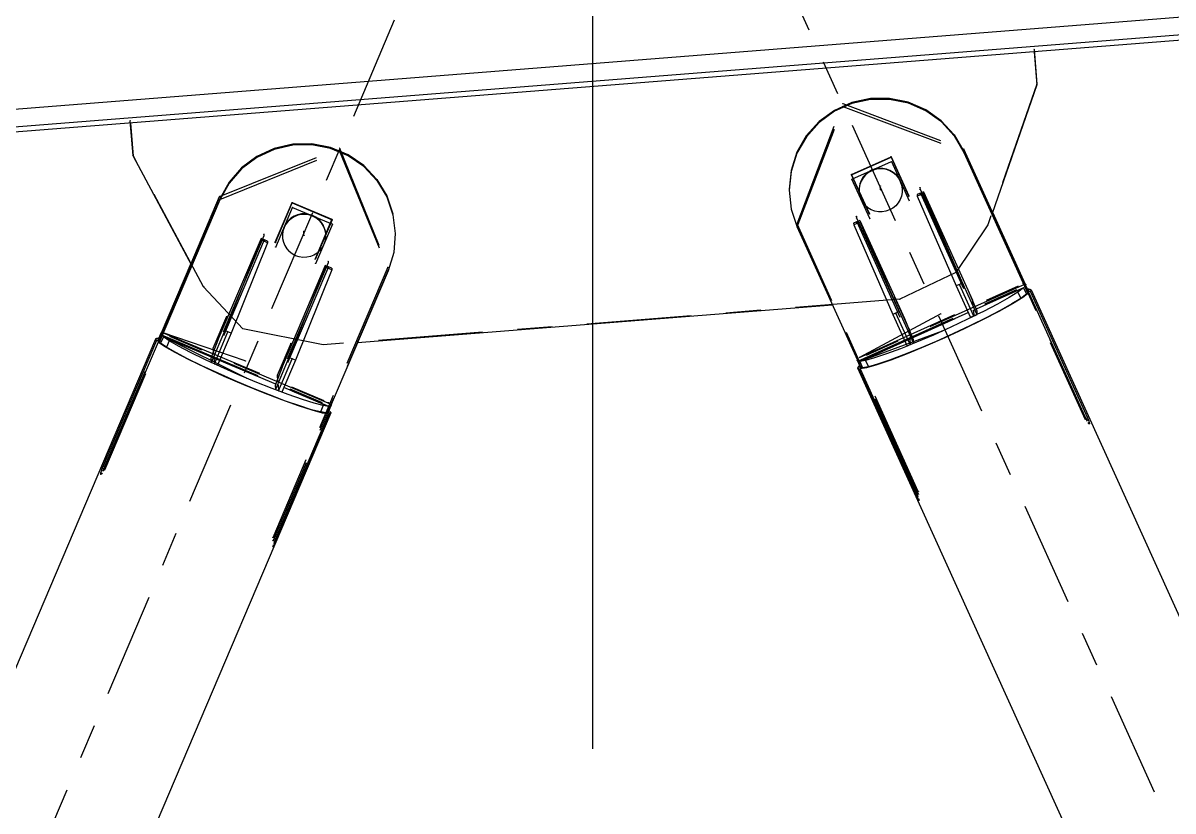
# Model space of a CAD drawing. Header units: millimetres. Extents: x 2368 to 8313, y 7493 to 11698.
# Drawn here: x 4708.24 to 4741.22, y 11413.73 to 11436.34 of the extents above; entities that cross this region are included whole.
import ezdxf

# ---------------------------------------------------------------- set-up
doc = ezdxf.new("R2010")
doc.units = ezdxf.units.MM
for name, pattern in [('CENTER', [50.8, 31.75, -6.35, 6.35, -6.35]), ('XKITLINE00', [0]), ('XKITLINE03', [6, 3, -1, 1, -1])]:
    doc.linetypes.add(name, pattern=pattern)

msp = doc.modelspace()

# ---------------------------------------------------------------- linework, layer by layer
at = {"color": 6, "linetype": 'CENTER'}
msp.add_line((4724.5882, 10907.5139), (4724.5882, 11495.735), dxfattribs=at)
at = {"color": 8, "linetype": 'XKITLINE03'}
for p, q in [((4642.5881, 11256.9779), (4724.5881, 11449.801)), ((4642.5882, 11256.9779), (4724.5882, 11449.801)), ((4724.5881, 11449.801), (4806.5881, 11268.8221)), ((4724.5882, 11449.801), (4806.5881, 11268.8221)), ((4737.2385, 11435.5798), (4737.317, 11434.5873)), ((4737.2386, 11435.5798), (4737.317, 11434.5873)), ((4737.317, 11434.5873), (4735.9114, 11430.5474)), ((4737.317, 11434.5873), (4735.9115, 11430.5474)), ((4730.4398, 11430.576), (4731.751, 11434.0272)), ((4730.4399, 11430.576), (4731.7511, 11434.0272)), ((4730.4459, 11430.4921), (4731.7571, 11433.9433)), ((4730.446, 11430.4921), (4731.7572, 11433.9433)), ((4731.751, 11434.0272), (4735.2164, 11432.7239)), ((4731.7511, 11434.0272), (4735.2165, 11432.7239)), ((4731.7571, 11433.9433), (4735.2225, 11432.64)), ((4731.7572, 11433.9433), (4735.2226, 11432.64)), ((4711.3977, 11432.5399), (4711.3192, 11433.5325)), ((4711.3978, 11432.5399), (4711.3193, 11433.5325)), ((4713.4205, 11428.7708), (4711.3977, 11432.5399)), ((4713.4206, 11428.7708), (4711.3978, 11432.5399)), ((4713.8804, 11431.3597), (4717.3147, 11432.7465)), ((4713.8805, 11431.3597), (4717.3147, 11432.7465)), ((4713.8865, 11431.2758), (4717.3207, 11432.6626)), ((4713.8865, 11431.2758), (4717.3208, 11432.6626)), ((4717.3147, 11432.7465), (4718.7054, 11429.328)), ((4717.3147, 11432.7465), (4718.7055, 11429.328)), ((4717.3207, 11432.6626), (4718.7114, 11429.2441)), ((4717.3208, 11432.6626), (4718.7115, 11429.2441)), ((4732.0055, 11431.9948), (4733.1358, 11432.503)), ((4732.0055, 11431.9948), (4733.1359, 11432.503)), ((4732.0065, 11431.9798), (4733.1369, 11432.4881)), ((4732.0066, 11431.9798), (4733.1369, 11432.4881)), ((4733.1358, 11432.503), (4733.6456, 11431.3779)), ((4733.1359, 11432.503), (4733.6456, 11431.3779)), ((4733.1369, 11432.4881), (4733.6467, 11431.363)), ((4733.1369, 11432.4881), (4733.6466, 11431.363)), ((4735.2164, 11432.7239), (4738.6944, 11425.0477)), ((4735.2165, 11432.7239), (4738.6945, 11425.0477)), ((4735.2225, 11432.64), (4738.7005, 11424.9638)), ((4735.2226, 11432.64), (4738.7006, 11424.9638)), ((4732.0157, 11431.8531), (4733.146, 11432.3613)), ((4732.0158, 11431.8531), (4733.1461, 11432.3613)), ((4733.146, 11432.3613), (4733.6558, 11431.2362)), ((4733.1461, 11432.3613), (4733.6559, 11431.2362)), ((4732.5152, 11430.8696), (4732.0055, 11431.9948)), ((4732.5153, 11430.8696), (4732.0055, 11431.9948)), ((4732.5163, 11430.8547), (4732.0065, 11431.9798)), ((4732.5164, 11430.8547), (4732.0066, 11431.9798)), ((4732.5255, 11430.7279), (4732.0157, 11431.8531)), ((4732.5255, 11430.7279), (4732.0158, 11431.8531)), ((4732.8352, 11431.5521), (4732.8271, 11431.664)), ((4732.8353, 11431.5521), (4732.8272, 11431.664)), ((4733.9655, 11431.6124), (4733.9689, 11431.5658)), ((4733.9656, 11431.6124), (4733.969, 11431.5658)), ((4733.9689, 11431.5658), (4735.49, 11428.2085)), ((4733.969, 11431.5658), (4735.4901, 11428.2085)), ((4733.9804, 11431.4073), (4733.977, 11431.4539)), ((4733.977, 11431.4539), (4735.4981, 11428.0967)), ((4733.9804, 11431.4073), (4733.9771, 11431.4539)), ((4733.9771, 11431.4539), (4735.4982, 11428.0967)), ((4710.5811, 11423.6014), (4713.8804, 11431.3597)), ((4710.5812, 11423.6014), (4713.8805, 11431.3597)), ((4710.5872, 11423.5175), (4713.8865, 11431.2758)), ((4710.5873, 11423.5175), (4713.8865, 11431.2758)), ((4715.4776, 11430.052), (4715.9612, 11431.1892)), ((4715.4777, 11430.052), (4715.9612, 11431.1892)), ((4715.4787, 11430.0371), (4715.9622, 11431.1743)), ((4715.4787, 11430.0371), (4715.9623, 11431.1743)), ((4715.9612, 11431.1892), (4717.103, 11430.7084)), ((4715.9612, 11431.1892), (4717.103, 11430.7084)), ((4715.9622, 11431.1743), (4717.104, 11430.6935)), ((4715.9623, 11431.1743), (4717.1041, 11430.6935)), ((4715.4878, 11429.9103), (4715.9714, 11431.0475)), ((4715.4879, 11429.9103), (4715.9715, 11431.0475)), ((4715.9714, 11431.0475), (4717.1132, 11430.5667)), ((4715.9715, 11431.0475), (4717.1133, 11430.5667)), ((4732.1424, 11430.7926), (4732.1458, 11430.7459)), ((4732.1425, 11430.7926), (4732.1459, 11430.7459)), ((4717.103, 11430.7084), (4716.6194, 11429.5713)), ((4717.103, 11430.7084), (4716.6194, 11429.5713)), ((4717.104, 11430.6935), (4716.6205, 11429.5563)), ((4717.1041, 11430.6935), (4716.6205, 11429.5563)), ((4717.1132, 11430.5667), (4716.6296, 11429.4296)), ((4717.1133, 11430.5667), (4716.6297, 11429.4296)), ((4733.9179, 11422.8998), (4730.4398, 11430.576)), ((4733.9179, 11422.8998), (4730.4399, 11430.576)), ((4733.9239, 11422.8159), (4730.4459, 11430.4921)), ((4733.924, 11422.8159), (4730.446, 11430.4921)), ((4732.1458, 11430.7459), (4733.6669, 11427.3887)), ((4732.1459, 11430.7459), (4733.667, 11427.3887)), ((4732.1573, 11430.5875), (4732.1539, 11430.6341)), ((4732.1539, 11430.6341), (4733.6751, 11427.2769)), ((4732.1572, 11430.5875), (4732.1539, 11430.6341)), ((4732.1539, 11430.6341), (4733.675, 11427.2769)), ((4735.9114, 11430.5474), (4734.9938, 11429.1806)), ((4735.9115, 11430.5474), (4734.9939, 11429.1806)), ((4715.1528, 11430.232), (4713.7098, 11426.8389)), ((4715.1527, 11430.232), (4713.7098, 11426.8389)), ((4715.1608, 11430.1202), (4713.7178, 11426.7271)), ((4715.1609, 11430.1202), (4713.7179, 11426.7271)), ((4715.1493, 11430.2786), (4715.1527, 11430.232)), ((4715.1494, 11430.2786), (4715.1528, 11430.232)), ((4715.1641, 11430.0735), (4715.1608, 11430.1202)), ((4715.1642, 11430.0735), (4715.1609, 11430.1202)), ((4716.3, 11430.246), (4716.2919, 11430.3578)), ((4716.3, 11430.246), (4716.292, 11430.3578)), ((4716.9943, 11429.4566), (4715.5513, 11426.0635)), ((4716.9944, 11429.4566), (4715.5514, 11426.0635)), ((4716.9909, 11429.5032), (4716.9943, 11429.4566)), ((4716.991, 11429.5032), (4716.9944, 11429.4566)), ((4718.7054, 11429.328), (4715.4061, 11421.5698)), ((4718.7055, 11429.328), (4715.4062, 11421.5698)), ((4718.7114, 11429.2441), (4715.4122, 11421.4859)), ((4718.7115, 11429.2441), (4715.4122, 11421.4859)), ((4717.0024, 11429.3447), (4715.5594, 11425.9516)), ((4717.0024, 11429.3447), (4715.5595, 11425.9516)), ((4717.0058, 11429.2981), (4717.0024, 11429.3447)), ((4717.0057, 11429.2981), (4717.0024, 11429.3447)), ((4734.9938, 11429.1806), (4733.3857, 11428.4099)), ((4734.9939, 11429.1806), (4733.3858, 11428.4099)), ((4735.4779, 11428.3764), (4735.0668, 11429.2837)), ((4735.478, 11428.3764), (4735.0669, 11429.2837)), ((4736.9826, 11428.8489), (4732.1786, 11426.6887)), ((4736.9827, 11428.8489), (4732.1787, 11426.6887)), ((4732.1824, 11426.6365), (4736.9864, 11428.7967)), ((4732.1825, 11426.6365), (4736.9865, 11428.7967)), ((4732.23, 11426.7445), (4736.9267, 11428.8565)), ((4732.2301, 11426.7445), (4736.9268, 11428.8565)), ((4735.5102, 11427.9289), (4735.0991, 11428.8362)), ((4735.5103, 11427.9289), (4735.0992, 11428.8362)), ((4736.9981, 11428.829), (4736.9826, 11428.8489)), ((4736.9982, 11428.829), (4736.9827, 11428.8489)), ((4714.5415, 11427.5651), (4713.4205, 11428.7708)), ((4714.5416, 11427.5651), (4713.4206, 11428.7708)), ((4732.2383, 11426.6289), (4736.935, 11428.7409)), ((4732.2384, 11426.6289), (4736.9351, 11428.7409)), ((4733.6548, 11427.5565), (4733.2437, 11428.4639)), ((4733.6549, 11427.5565), (4733.2438, 11428.4639)), ((4733.3857, 11428.4099), (4716.8505, 11427.1038)), ((4733.3858, 11428.4099), (4716.8505, 11427.1038)), ((4735.49, 11428.2085), (4735.4779, 11428.3764)), ((4735.4901, 11428.2085), (4735.478, 11428.3764)), ((4713.6976, 11427.0067), (4714.0876, 11427.9238)), ((4713.6977, 11427.0067), (4714.0877, 11427.9238)), ((4734.5647, 11427.9898), (4732.23, 11426.7445)), ((4734.5647, 11427.9898), (4732.2301, 11426.7445)), ((4733.6871, 11427.1091), (4733.276, 11428.0164)), ((4733.6872, 11427.1091), (4733.2761, 11428.0164)), ((4735.4981, 11428.0967), (4735.5102, 11427.9289)), ((4735.4982, 11428.0967), (4735.5103, 11427.9289)), ((4713.7299, 11426.5593), (4714.1199, 11427.4763)), ((4713.73, 11426.5593), (4714.12, 11427.4763)), ((4716.8505, 11427.1038), (4714.5415, 11427.5651)), ((4716.8505, 11427.1038), (4714.5416, 11427.5651)), ((4734.6003, 11427.4957), (4732.2383, 11426.6289)), ((4734.6004, 11427.4957), (4732.2384, 11426.6289)), ((4733.6669, 11427.3887), (4733.6548, 11427.5565)), ((4733.667, 11427.3887), (4733.6549, 11427.5565)), ((4712.2064, 11427.443), (4712.1945, 11427.4227)), ((4712.1945, 11427.4227), (4712.2101, 11427.3908)), ((4712.2065, 11427.443), (4712.1946, 11427.4227)), ((4712.1946, 11427.4227), (4712.2102, 11427.3908)), ((4717.059, 11425.3997), (4712.2064, 11427.443)), ((4717.0591, 11425.3997), (4712.2065, 11427.443)), ((4712.2101, 11427.3908), (4717.0628, 11425.3475)), ((4712.2102, 11427.3908), (4717.0629, 11425.3475)), ((4714.6167, 11426.6423), (4712.2583, 11427.4519)), ((4712.2583, 11427.4519), (4717.0026, 11425.4542)), ((4714.6168, 11426.6423), (4712.2583, 11427.4519)), ((4712.2583, 11427.4519), (4717.0026, 11425.4542)), ((4714.6524, 11426.1482), (4712.2666, 11427.3363)), ((4712.2666, 11427.3363), (4717.0109, 11425.3386)), ((4714.6525, 11426.1482), (4712.2667, 11427.3363)), ((4712.2667, 11427.3363), (4717.011, 11425.3386)), ((4715.5392, 11426.2313), (4715.9292, 11427.1483)), ((4715.5393, 11426.2313), (4715.9293, 11427.1483)), ((4733.675, 11427.2769), (4733.6871, 11427.1091)), ((4733.6751, 11427.2769), (4733.6872, 11427.1091)), ((4713.7098, 11426.8389), (4713.6976, 11427.0067)), ((4713.7098, 11426.8389), (4713.6977, 11427.0067)), ((4713.7178, 11426.7271), (4713.7299, 11426.5593)), ((4713.7179, 11426.7271), (4713.73, 11426.5593)), ((4715.5715, 11425.7838), (4715.9615, 11426.7009)), ((4715.5716, 11425.7838), (4715.9616, 11426.7009)), ((4732.1786, 11426.6887), (4732.1669, 11426.6565)), ((4732.1669, 11426.6565), (4732.1824, 11426.6365)), ((4732.1787, 11426.6887), (4732.167, 11426.6565)), ((4732.167, 11426.6565), (4732.1825, 11426.6365)), ((4715.5513, 11426.0635), (4715.5392, 11426.2313)), ((4715.5514, 11426.0635), (4715.5393, 11426.2313)), ((4715.5594, 11425.9516), (4715.5715, 11425.7838)), ((4715.5595, 11425.9516), (4715.5716, 11425.7838)), ((4717.0747, 11425.3678), (4717.059, 11425.3997)), ((4717.0748, 11425.3678), (4717.0591, 11425.3997))]:
    msp.add_line(p, q, dxfattribs=at)
at = {"color": 8, "linetype": 'XKITLINE00'}
for p, q in [((4843.1811, 11444.5435), (4511.6372, 11418.3351)), ((4843.1963, 11444.0383), (4511.7016, 11417.8337)), ((4843.2008, 11443.8897), (4575.4548, 11422.7245)), ((4737.2437, 11435.5138), (4737.3184, 11434.5687)), ((4737.3184, 11434.5687), (4736.0324, 11430.8723)), ((4732.5469, 11434.1728), (4732.0117, 11434.0566)), ((4732.5489, 11434.1449), (4732.0137, 11434.0286)), ((4733.0946, 11434.1758), (4732.5469, 11434.1728)), ((4733.0966, 11434.1478), (4732.5489, 11434.1449)), ((4733.6309, 11434.0653), (4733.0946, 11434.1758)), ((4733.6329, 11434.0374), (4733.0966, 11434.1478)), ((4731.5124, 11433.832), (4731.0708, 11433.5091)), ((4731.5144, 11433.8041), (4731.0729, 11433.4811)), ((4732.0117, 11434.0566), (4731.5124, 11433.832)), ((4732.0137, 11434.0286), (4731.5144, 11433.8041)), ((4734.1323, 11433.8462), (4733.6309, 11434.0653)), ((4734.1343, 11433.8183), (4733.6329, 11434.0374)), ((4734.577, 11433.5281), (4734.1323, 11433.8462)), ((4734.579, 11433.5001), (4734.1343, 11433.8183)), ((4711.3245, 11433.4649), (4711.3991, 11432.5213)), ((4731.0708, 11433.5091), (4730.7063, 11433.1019)), ((4731.0729, 11433.4811), (4730.7083, 11433.0739)), ((4734.577, 11433.5281), (4734.9454, 11433.1248)), ((4734.579, 11433.5001), (4734.9474, 11433.0968)), ((4730.7063, 11433.1019), (4730.4347, 11432.6281)), ((4734.9454, 11433.1248), (4734.9474, 11433.0968)), ((4734.9454, 11433.1248), (4735.2215, 11432.654)), ((4734.9474, 11433.0968), (4735.2236, 11432.626)), ((4715.9767, 11432.8626), (4715.4431, 11432.7392)), ((4715.9787, 11432.8347), (4715.4451, 11432.7112)), ((4716.5243, 11432.8729), (4715.9767, 11432.8626)), ((4716.5263, 11432.845), (4715.9787, 11432.8347)), ((4717.062, 11432.7696), (4716.5243, 11432.8729)), ((4717.064, 11432.7417), (4716.5263, 11432.845)), ((4717.5664, 11432.5573), (4717.062, 11432.7696)), ((4730.7083, 11433.0739), (4730.4368, 11432.6001)), ((4711.3991, 11432.5213), (4713.0785, 11429.3921)), ((4714.9469, 11432.508), (4714.5097, 11432.1792)), ((4714.9489, 11432.4801), (4714.5117, 11432.1512)), ((4715.4431, 11432.7392), (4714.9469, 11432.508)), ((4715.4451, 11432.7112), (4714.9489, 11432.4801)), ((4717.5684, 11432.5293), (4717.064, 11432.7417)), ((4718.0153, 11432.2451), (4717.5664, 11432.5573)), ((4718.0173, 11432.2172), (4717.5684, 11432.5293)), ((4730.4347, 11432.6281), (4730.268, 11432.1085)), ((4730.4368, 11432.6001), (4730.27, 11432.0806)), ((4735.2215, 11432.654), (4735.2236, 11432.626)), ((4735.2215, 11432.654), (4737.0667, 11428.5816)), ((4735.2236, 11432.626), (4737.0571, 11428.5793)), ((4714.5097, 11432.1792), (4714.1507, 11431.7671)), ((4714.5117, 11432.1512), (4714.1527, 11431.7391)), ((4718.0153, 11432.2451), (4718.3891, 11431.8468)), ((4718.0173, 11432.2172), (4718.3912, 11431.8188)), ((4730.268, 11432.1085), (4730.2134, 11431.5659)), ((4732.5804, 11432.1147), (4732.4861, 11432.062)), ((4732.5815, 11432.0997), (4732.4872, 11432.0471)), ((4732.6824, 11432.1502), (4732.5804, 11432.1147)), ((4732.5804, 11432.1147), (4732.5815, 11432.0997)), ((4732.6835, 11432.1353), (4732.5815, 11432.0997)), ((4732.7891, 11432.1677), (4732.6824, 11432.1502)), ((4732.7901, 11432.1527), (4732.6835, 11432.1353)), ((4732.8971, 11432.1664), (4732.7891, 11432.1677)), ((4732.8982, 11432.1514), (4732.7901, 11432.1527)), ((4733.0033, 11432.1464), (4732.8971, 11432.1664)), ((4733.0044, 11432.1315), (4732.8982, 11432.1514)), ((4733.1044, 11432.1084), (4733.0033, 11432.1464)), ((4733.1055, 11432.0935), (4733.0044, 11432.1315)), ((4733.1973, 11432.0535), (4733.1044, 11432.1084)), ((4733.1984, 11432.0386), (4733.1055, 11432.0935)), ((4714.1507, 11431.7671), (4713.8855, 11431.2898)), ((4714.1507, 11431.7671), (4714.1527, 11431.7391)), ((4718.3891, 11431.8468), (4718.6716, 11431.3798)), ((4718.3912, 11431.8188), (4718.6736, 11431.3518)), ((4730.27, 11432.0806), (4730.2154, 11431.5379)), ((4732.2767, 11431.8197), (4732.2385, 11431.719)), ((4732.2778, 11431.8048), (4732.2396, 11431.7041)), ((4732.332, 11431.9122), (4732.2767, 11431.8197)), ((4732.333, 11431.8973), (4732.2778, 11431.8048)), ((4732.4025, 11431.9938), (4732.332, 11431.9122)), ((4732.4035, 11431.9789), (4732.333, 11431.8973)), ((4732.4861, 11432.062), (4732.4025, 11431.9938)), ((4732.4872, 11432.0471), (4732.4035, 11431.9789)), ((4733.2792, 11431.9833), (4733.1973, 11432.0535)), ((4733.2803, 11431.9684), (4733.1984, 11432.0386)), ((4733.2792, 11431.9833), (4733.3476, 11431.9001)), ((4733.2803, 11431.9684), (4733.3487, 11431.8851)), ((4733.3476, 11431.9001), (4733.4004, 11431.8062)), ((4733.3487, 11431.8851), (4733.4015, 11431.7913)), ((4733.4004, 11431.8062), (4733.4015, 11431.7913)), ((4733.4004, 11431.8062), (4733.4361, 11431.7047)), ((4733.4015, 11431.7913), (4733.4372, 11431.6898)), ((4714.1527, 11431.7391), (4713.8876, 11431.2618)), ((4730.2134, 11431.5659), (4730.2154, 11431.5379)), ((4730.2154, 11431.5379), (4730.2752, 11430.9959)), ((4732.2195, 11431.5984), (4732.2181, 11431.4908)), ((4732.2181, 11431.4908), (4732.2355, 11431.3846)), ((4732.2385, 11431.719), (4732.2184, 11431.6133)), ((4732.2396, 11431.7041), (4732.2195, 11431.5984)), ((4733.4533, 11431.476), (4733.4331, 11431.3703)), ((4733.4372, 11431.6898), (4733.4546, 11431.5836)), ((4733.4546, 11431.5836), (4733.4533, 11431.476)), ((4734.0682, 11431.4949), (4733.8859, 11431.4129)), ((4734.0716, 11431.4483), (4733.8893, 11431.3663)), ((4734.0682, 11431.4949), (4735.3427, 11428.6821)), ((4734.0682, 11431.4949), (4734.0716, 11431.4483)), ((4734.0716, 11431.4483), (4735.1903, 11428.8772)), ((4713.8855, 11431.2898), (4712.1358, 11427.1752)), ((4713.8876, 11431.2618), (4712.1482, 11427.1718)), ((4713.8855, 11431.2898), (4713.8876, 11431.2618)), ((4718.6716, 11431.3798), (4718.8503, 11430.8644)), ((4718.6736, 11431.3518), (4718.8524, 11430.8364)), ((4732.2355, 11431.3846), (4732.2712, 11431.283)), ((4732.2712, 11431.283), (4732.324, 11431.1892)), ((4732.324, 11431.1892), (4732.3925, 11431.106)), ((4732.4744, 11431.0358), (4732.3925, 11431.106)), ((4733.3397, 11431.1771), (4733.2692, 11431.0955)), ((4733.3949, 11431.2696), (4733.3397, 11431.1771)), ((4733.4331, 11431.3703), (4733.3949, 11431.2696)), ((4733.8859, 11431.4129), (4733.8893, 11431.3663)), ((4733.8893, 11431.3663), (4735.008, 11428.7952)), ((4716.0181, 11430.7956), (4715.9265, 11430.7384)), ((4716.0192, 11430.7807), (4715.9276, 11430.7235)), ((4716.1183, 11430.836), (4716.0181, 11430.7956)), ((4716.1194, 11430.8211), (4716.0192, 11430.7807)), ((4716.224, 11430.8586), (4716.1183, 11430.836)), ((4716.2251, 11430.8437), (4716.1194, 11430.8211)), ((4716.332, 11430.8625), (4716.224, 11430.8586)), ((4716.3331, 11430.8476), (4716.2251, 11430.8437)), ((4716.439, 11430.8477), (4716.332, 11430.8625)), ((4716.4401, 11430.8327), (4716.3331, 11430.8476)), ((4716.5418, 11430.8146), (4716.439, 11430.8477)), ((4716.5429, 11430.7996), (4716.4401, 11430.8327)), ((4716.5418, 11430.8146), (4716.5429, 11430.7996)), ((4716.6373, 11430.7642), (4716.5418, 11430.8146)), ((4716.6384, 11430.7493), (4716.5429, 11430.7996)), ((4718.8524, 11430.8364), (4718.9195, 11430.2952)), ((4730.2752, 11430.9959), (4730.447, 11430.4781)), ((4732.5673, 11430.9809), (4732.4744, 11431.0358)), ((4732.6683, 11430.9429), (4732.5673, 11430.9809)), ((4732.7745, 11430.9229), (4732.6683, 11430.9429)), ((4732.8826, 11430.9216), (4732.7745, 11430.9229)), ((4732.9892, 11430.939), (4732.8826, 11430.9216)), ((4733.0912, 11430.9746), (4732.9892, 11430.939)), ((4733.1855, 11431.0273), (4733.0912, 11430.9746)), ((4733.2692, 11431.0955), (4733.1855, 11431.0273)), ((4736.0401, 11430.8944), (4736.9696, 11428.843)), ((4736.0447, 11430.9077), (4736.9784, 11428.847)), ((4715.7291, 11430.4864), (4715.6958, 11430.384)), ((4715.7302, 11430.4715), (4715.6969, 11430.3691)), ((4715.7798, 11430.5814), (4715.7291, 11430.4864)), ((4715.7291, 11430.4864), (4715.7302, 11430.4715)), ((4715.7809, 11430.5665), (4715.7302, 11430.4715)), ((4715.8463, 11430.6663), (4715.7798, 11430.5814)), ((4715.8474, 11430.6514), (4715.7809, 11430.5665)), ((4715.9265, 11430.7384), (4715.8463, 11430.6663)), ((4715.9276, 11430.7235), (4715.8474, 11430.6514)), ((4716.7225, 11430.698), (4716.6373, 11430.7642)), ((4716.7236, 11430.6831), (4716.6384, 11430.7493)), ((4716.7225, 11430.698), (4716.7949, 11430.6182)), ((4716.7236, 11430.6831), (4716.796, 11430.6033)), ((4716.7949, 11430.6182), (4716.8522, 11430.527)), ((4716.796, 11430.6033), (4716.8533, 11430.5121)), ((4716.8522, 11430.527), (4716.8928, 11430.4273)), ((4716.8533, 11430.5121), (4716.8939, 11430.4124)), ((4730.447, 11430.4781), (4732.2806, 11426.4314)), ((4732.2451, 11430.6751), (4732.0628, 11430.5931)), ((4732.0628, 11430.5931), (4732.0662, 11430.5465)), ((4732.2485, 11430.6285), (4732.0662, 11430.5465)), ((4732.0662, 11430.5465), (4733.1849, 11427.9754)), ((4732.2451, 11430.6751), (4733.5196, 11427.8623)), ((4732.2451, 11430.6751), (4732.2485, 11430.6285)), ((4732.2485, 11430.6285), (4733.3672, 11428.0574)), ((4715.0688, 11430.1589), (4713.8598, 11427.3161)), ((4715.2529, 11430.0814), (4715.0688, 11430.1589)), ((4715.0688, 11430.1589), (4715.0721, 11430.1123)), ((4715.6958, 11430.384), (4715.6809, 11430.2774)), ((4715.6969, 11430.3691), (4715.682, 11430.2625)), ((4715.682, 11430.2625), (4715.6858, 11430.155)), ((4715.6858, 11430.155), (4715.7084, 11430.0497)), ((4716.8928, 11430.4273), (4716.9153, 11430.3221)), ((4716.8939, 11430.4124), (4716.9164, 11430.3072)), ((4716.9203, 11430.1996), (4716.9053, 11430.0931)), ((4716.9164, 11430.3072), (4716.9203, 11430.1996)), ((4718.9195, 11430.2952), (4718.8722, 11429.7519)), ((4715.0721, 11430.1123), (4714.0279, 11427.5151)), ((4715.2563, 11430.0348), (4714.2121, 11427.4375)), ((4715.2563, 11430.0348), (4715.0721, 11430.1123)), ((4715.2529, 11430.0814), (4715.2563, 11430.0348)), ((4715.7084, 11430.0497), (4715.7489, 11429.95)), ((4715.7489, 11429.95), (4715.8063, 11429.8589)), ((4715.8063, 11429.8589), (4715.8787, 11429.779)), ((4716.7549, 11429.8107), (4716.6746, 11429.7386)), ((4716.8214, 11429.8956), (4716.7549, 11429.8107)), ((4716.872, 11429.9907), (4716.8214, 11429.8956)), ((4716.9053, 11430.0931), (4716.872, 11429.9907)), ((4715.9639, 11429.7129), (4715.8787, 11429.779)), ((4716.0593, 11429.6625), (4715.9639, 11429.7129)), ((4716.1621, 11429.6294), (4716.0593, 11429.6625)), ((4716.2692, 11429.6146), (4716.1621, 11429.6294)), ((4716.3772, 11429.6185), (4716.2692, 11429.6146)), ((4716.4829, 11429.641), (4716.3772, 11429.6185)), ((4716.583, 11429.6814), (4716.4829, 11429.641)), ((4716.6746, 11429.7386), (4716.583, 11429.6814)), ((4718.8722, 11429.7519), (4718.7125, 11429.2302)), ((4713.0552, 11429.4355), (4712.2077, 11427.4425)), ((4713.063, 11429.421), (4712.2195, 11427.4375)), ((4716.9104, 11429.3835), (4715.7014, 11426.5406)), ((4716.9137, 11429.3369), (4715.8695, 11426.7396)), ((4717.0979, 11429.2593), (4716.0537, 11426.6621)), ((4717.0945, 11429.3059), (4716.9104, 11429.3835)), ((4716.9104, 11429.3835), (4716.9137, 11429.3369)), ((4717.0979, 11429.2593), (4716.9137, 11429.3369)), ((4718.7125, 11429.2302), (4716.9732, 11425.1401)), ((4717.0945, 11429.3059), (4717.0979, 11429.2593)), ((4735.1903, 11428.8772), (4735.008, 11428.7952)), ((4735.008, 11428.7952), (4735.4191, 11427.8879)), ((4735.1903, 11428.8772), (4735.6015, 11427.9699)), ((4736.9827, 11428.8489), (4736.9519, 11428.8351)), ((4736.9865, 11428.7967), (4736.9728, 11428.7906)), ((4736.9939, 11428.8405), (4736.9827, 11428.8489)), ((4736.9957, 11428.8144), (4736.9865, 11428.7967)), ((4736.9865, 11428.7967), (4737.0687, 11428.6152)), ((4736.9939, 11428.8405), (4736.9982, 11428.829)), ((4736.9982, 11428.829), (4736.9957, 11428.8144)), ((4736.9957, 11428.8144), (4737.078, 11428.6329)), ((4735.3427, 11428.6821), (4735.5934, 11428.0817)), ((4736.9351, 11428.7409), (4735.5738, 11428.1287)), ((4736.774, 11428.6192), (4736.5209, 11428.4606)), ((4736.9351, 11428.7409), (4736.774, 11428.6192)), ((4736.774, 11428.6192), (4736.8563, 11428.4377)), ((4737.0173, 11428.5594), (4736.8563, 11428.4377)), ((4737.0912, 11428.5926), (4736.9149, 11428.459)), ((4736.9351, 11428.7409), (4737.0173, 11428.5594)), ((4737.0571, 11428.5793), (4737.0166, 11428.561)), ((4737.0912, 11428.5926), (4737.0173, 11428.5594)), ((4737.0828, 11428.7082), (4737.0549, 11428.7039)), ((4737.1265, 11428.6412), (4737.055, 11428.6091)), ((4737.0687, 11428.6152), (4737.055, 11428.6091)), ((4737.0565, 11428.5877), (4737.0605, 11428.5789)), ((4737.0828, 11428.7082), (4737.058, 11428.6971)), ((4737.078, 11428.6329), (4737.0687, 11428.6152)), ((4737.1227, 11428.6934), (4737.0703, 11428.6699)), ((4737.0804, 11428.6475), (4737.078, 11428.6329)), ((4737.0828, 11428.7082), (4737.0951, 11428.681)), ((4737.0912, 11428.5926), (4738.7356, 11424.9632)), ((4737.1534, 11428.6803), (4737.1227, 11428.6934)), ((4737.1534, 11428.6803), (4737.1265, 11428.6412)), ((4737.1265, 11428.6412), (4738.7709, 11425.0118)), ((4737.1534, 11428.6803), (4802.9541, 11283.4541)), ((4731.4615, 11428.2391), (4717.8333, 11427.1626)), ((4736.1863, 11428.2719), (4735.7843, 11428.0609)), ((4736.5209, 11428.4606), (4736.1863, 11428.2719)), ((4736.6219, 11428.2775), (4736.2308, 11428.06)), ((4736.6031, 11428.2791), (4736.2685, 11428.0904)), ((4736.8563, 11428.4377), (4736.6031, 11428.2791)), ((4736.9149, 11428.459), (4736.6219, 11428.2775)), ((4733.3672, 11428.0574), (4733.1849, 11427.9754)), ((4733.1849, 11427.9754), (4733.596, 11427.0681)), ((4733.3672, 11428.0574), (4733.7783, 11427.1501)), ((4733.5196, 11427.8623), (4733.7703, 11427.2619)), ((4735.3547, 11428.0302), (4733.7506, 11427.3089)), ((4735.3318, 11427.8366), (4734.8479, 11427.6083)), ((4735.7611, 11427.8175), (4735.2365, 11427.5621)), ((4735.5932, 11427.9661), (4735.3318, 11427.8366)), ((4735.8665, 11427.8794), (4735.4141, 11427.6551)), ((4735.6015, 11427.9699), (4735.4191, 11427.8879)), ((4735.5934, 11428.0817), (4735.6015, 11427.9699)), ((4735.7843, 11428.0609), (4735.6013, 11427.9702)), ((4736.2308, 11428.06), (4735.7611, 11427.8175)), ((4736.2685, 11428.0904), (4735.8665, 11427.8794)), ((4714.0279, 11427.5151), (4713.6379, 11426.598)), ((4714.2121, 11427.4375), (4714.0279, 11427.5151)), ((4734.8479, 11427.6083), (4734.3528, 11427.3857)), ((4735.2365, 11427.5621), (4734.6832, 11427.3067)), ((4735.4141, 11427.6551), (4734.9301, 11427.4268)), ((4712.0429, 11427.2703), (4645.8786, 11271.6849)), ((4712.0738, 11427.232), (4710.5139, 11423.5638)), ((4712.1141, 11427.1843), (4710.5542, 11423.5161)), ((4712.0701, 11427.2842), (4712.0429, 11427.2703)), ((4712.0429, 11427.2703), (4712.0738, 11427.232)), ((4712.1216, 11427.2625), (4712.0701, 11427.2842)), ((4712.1461, 11427.2016), (4712.0738, 11427.232)), ((4712.1058, 11427.2999), (4712.0947, 11427.2738)), ((4712.1347, 11427.2877), (4712.1058, 11427.2999)), ((4712.138, 11427.2956), (4712.1058, 11427.2999)), ((4712.1887, 11427.1529), (4712.1141, 11427.1843)), ((4712.2998, 11427.0551), (4712.1141, 11427.1843)), ((4712.1166, 11427.2393), (4712.1209, 11427.2248)), ((4712.1971, 11427.4343), (4712.1191, 11427.2509)), ((4712.1989, 11427.4082), (4712.1209, 11427.2248)), ((4712.1209, 11427.2248), (4712.1322, 11427.2074)), ((4712.2102, 11427.3908), (4712.1322, 11427.2074)), ((4712.1461, 11427.2016), (4712.1322, 11427.2074)), ((4712.1476, 11427.1802), (4712.144, 11427.1717)), ((4712.1476, 11427.1802), (4712.1482, 11427.1718)), ((4712.1893, 11427.1544), (4712.1482, 11427.1718)), ((4712.2667, 11427.3363), (4712.1887, 11427.1529)), ((4712.3583, 11427.0352), (4712.1887, 11427.1529)), ((4712.1971, 11427.4343), (4712.1946, 11427.4227)), ((4712.1946, 11427.4227), (4712.1989, 11427.4082)), ((4712.2065, 11427.443), (4712.1971, 11427.4343)), ((4712.1989, 11427.4082), (4712.2102, 11427.3908)), ((4712.2431, 11427.4276), (4712.2065, 11427.443)), ((4712.2241, 11427.385), (4712.2102, 11427.3908)), ((4713.647, 11426.7551), (4712.2667, 11427.3363)), ((4712.4363, 11427.2186), (4712.2667, 11427.3363)), ((4712.4363, 11427.2186), (4712.3583, 11427.0352)), ((4712.6983, 11427.0663), (4712.4363, 11427.2186)), ((4713.8598, 11427.3161), (4713.6299, 11426.7099)), ((4714.2121, 11427.4375), (4713.8221, 11426.5205)), ((4733.5315, 11427.2104), (4732.2384, 11426.6289)), ((4733.7783, 11427.1501), (4733.596, 11427.0681)), ((4733.8673, 11427.178), (4733.6043, 11427.0718)), ((4733.7703, 11427.2619), (4733.7783, 11427.1501)), ((4734.3528, 11427.3857), (4733.8673, 11427.178)), ((4734.435, 11427.2042), (4733.9496, 11426.9965)), ((4734.6832, 11427.3067), (4734.129, 11427.0641)), ((4734.9301, 11427.4268), (4734.435, 11427.2042)), ((4712.6028, 11426.8807), (4712.2998, 11427.0551)), ((4712.6203, 11426.8828), (4712.3583, 11427.0352)), ((4713.0037, 11426.6728), (4712.6028, 11426.8807)), ((4712.9637, 11426.7023), (4712.6203, 11426.8828)), ((4713.0417, 11426.8857), (4712.6983, 11427.0663)), ((4713.452, 11426.6846), (4713.0417, 11426.8857)), ((4733.0057, 11426.8417), (4732.6658, 11426.7271)), ((4733.4119, 11426.9941), (4733.0057, 11426.8417)), ((4733.6016, 11426.8464), (4733.1276, 11426.6646)), ((4733.5959, 11427.0684), (4733.4119, 11426.9941)), ((4733.9496, 11426.9965), (4733.4942, 11426.8126)), ((4734.129, 11427.0641), (4733.6016, 11426.8464)), ((4713.374, 11426.5012), (4712.9637, 11426.7023)), ((4713.4825, 11426.4418), (4713.0037, 11426.6728)), ((4713.834, 11426.2879), (4713.374, 11426.5012)), ((4713.6381, 11426.5983), (4713.452, 11426.6846)), ((4713.6299, 11426.7099), (4713.6379, 11426.598)), ((4713.8221, 11426.5205), (4713.6379, 11426.598)), ((4713.912, 11426.4713), (4713.6463, 11426.5945)), ((4715.4886, 11425.9797), (4713.8801, 11426.6569)), ((4715.7014, 11426.5406), (4715.4715, 11425.9345)), ((4715.8695, 11426.7396), (4715.4795, 11425.8226)), ((4716.0537, 11426.6621), (4715.6637, 11425.745)), ((4716.0537, 11426.6621), (4715.8695, 11426.7396)), ((4732.1694, 11426.6711), (4732.167, 11426.6565)), ((4732.167, 11426.6565), (4732.1713, 11426.6449)), ((4732.1713, 11426.6449), (4732.2535, 11426.4635)), ((4732.1825, 11426.6365), (4732.1713, 11426.6449)), ((4732.1867, 11426.6384), (4732.1825, 11426.6365)), ((4732.1825, 11426.6365), (4732.2647, 11426.455)), ((4732.2383, 11426.4971), (4732.2031, 11426.4812)), ((4732.4064, 11426.6551), (4732.2384, 11426.6289)), ((4732.2384, 11426.6289), (4732.3206, 11426.4474)), ((4732.6658, 11426.7271), (4732.4064, 11426.6551)), ((4732.4064, 11426.6551), (4732.4886, 11426.4737)), ((4732.7306, 11426.5277), (4732.4307, 11426.4426)), ((4732.748, 11426.5456), (4732.4886, 11426.4737)), ((4733.1276, 11426.6646), (4732.7306, 11426.5277)), ((4733.0879, 11426.6602), (4732.748, 11426.5456)), ((4733.4942, 11426.8126), (4733.0879, 11426.6602)), ((4714.0152, 11426.1993), (4713.4825, 11426.4418)), ((4714.3244, 11426.0714), (4713.834, 11426.2879)), ((4714.4024, 11426.2548), (4713.912, 11426.4713)), ((4714.575, 11425.9574), (4714.0152, 11426.1993)), ((4714.9025, 11426.0442), (4714.4024, 11426.2548)), ((4732.2031, 11426.4812), (4732.1762, 11426.4422)), ((4732.2069, 11426.429), (4732.1762, 11426.4422)), ((4732.1762, 11426.4422), (4797.977, 11281.216)), ((4732.269, 11426.4569), (4732.2069, 11426.429)), ((4732.2069, 11426.429), (4733.8513, 11422.7996)), ((4732.3206, 11426.4474), (4732.2468, 11426.4143)), ((4732.4307, 11426.4426), (4732.2468, 11426.4143)), ((4732.2468, 11426.4143), (4733.8913, 11422.7848)), ((4732.2647, 11426.455), (4732.2535, 11426.4635)), ((4732.269, 11426.4569), (4732.2647, 11426.455)), ((4732.3199, 11426.449), (4732.2806, 11426.4314)), ((4732.2832, 11426.4326), (4732.284, 11426.431)), ((4732.4886, 11426.4737), (4732.3206, 11426.4474)), ((4714.8245, 11425.8608), (4714.3244, 11426.0714)), ((4715.134, 11425.7282), (4714.575, 11425.9574)), ((4715.3133, 11425.665), (4714.8245, 11425.8608)), ((4715.3913, 11425.8484), (4714.9025, 11426.0442)), ((4715.8484, 11425.6755), (4715.3913, 11425.8484)), ((4715.4715, 11425.9345), (4715.4795, 11425.8226)), ((4717.011, 11425.3386), (4715.7217, 11425.8815)), ((4715.6639, 11425.5233), (4715.134, 11425.7282)), ((4715.7704, 11425.4921), (4715.3133, 11425.665)), ((4715.6637, 11425.745), (4715.4795, 11425.8226)), ((4716.1383, 11425.3529), (4715.6639, 11425.5233)), ((4716.2545, 11425.5329), (4715.8484, 11425.6755)), ((4716.5925, 11425.4265), (4716.2545, 11425.5329)), ((4716.1765, 11425.3495), (4715.7704, 11425.4921)), ((4716.5335, 11425.2256), (4716.1383, 11425.3529)), ((4716.5145, 11425.2431), (4716.1765, 11425.3495)), ((4716.7703, 11425.1774), (4716.5145, 11425.2431)), ((4716.8295, 11425.1478), (4716.5335, 11425.2256)), ((4716.8483, 11425.3609), (4716.5925, 11425.4265)), ((4716.8483, 11425.3609), (4716.7703, 11425.1774)), ((4716.933, 11425.1552), (4716.7703, 11425.1774)), ((4717.011, 11425.3386), (4716.8483, 11425.3609)), ((4717.011, 11425.3386), (4716.933, 11425.1552)), ((4716.9943, 11425.1728), (4716.9849, 11425.1641)), ((4717.0723, 11425.3562), (4716.9943, 11425.1728)), ((4717.0395, 11425.1917), (4717.008, 11425.205)), ((4717.0395, 11425.1917), (4717.0704, 11425.1534)), ((4717.0723, 11425.3562), (4717.0629, 11425.3475)), ((4717.0748, 11425.3678), (4717.0723, 11425.3562)), ((4717.0728, 11425.3743), (4717.0748, 11425.3678)), ((4717.0704, 11425.1534), (4650.9061, 11269.568)), ((4717.0076, 11425.1238), (4715.4476, 11421.4556)), ((4717.0433, 11425.1395), (4715.4833, 11421.4713)), ((4717.0076, 11425.1238), (4716.8295, 11425.1478)), ((4717.0076, 11425.1238), (4716.933, 11425.1552)), ((4716.9732, 11425.1401), (4716.9336, 11425.1568)), ((4716.9696, 11425.1416), (4716.969, 11425.1401)), ((4717.0433, 11425.1395), (4716.9836, 11425.1646)), ((4717.0704, 11425.1534), (4717.0433, 11425.1395)), ((4738.7709, 11425.0118), (4738.7233, 11424.9904)), ((4738.7356, 11424.9632), (4738.7611, 11424.9185)), ((4738.7917, 11424.963), (4738.7495, 11424.944)), ((4738.7709, 11425.0118), (4738.7917, 11424.963)), ((4738.7825, 11424.8783), (4738.8016, 11424.8494)), ((4738.7917, 11424.963), (4738.8089, 11424.9166)), ((4738.8016, 11424.8494), (4738.8161, 11424.8341)), ((4738.8089, 11424.9166), (4738.8208, 11424.8773)), ((4738.8208, 11424.8773), (4738.8261, 11424.8488)), ((4738.8261, 11424.8488), (4738.8245, 11424.8339)), ((4738.8245, 11424.8339), (4738.8161, 11424.8341)), ((4710.5139, 11423.5638), (4710.4943, 11423.5145)), ((4710.5653, 11423.5422), (4710.5139, 11423.5638)), ((4710.468, 11423.4281), (4710.4638, 11423.3994)), ((4710.4638, 11423.3994), (4710.4664, 11423.3846)), ((4710.4754, 11423.3851), (4710.4664, 11423.3846)), ((4710.4785, 11423.4677), (4710.468, 11423.4281)), ((4710.4901, 11423.4007), (4710.4754, 11423.3851)), ((4710.4943, 11423.5145), (4710.4785, 11423.4677)), ((4710.5089, 11423.4301), (4710.4901, 11423.4007)), ((4710.54, 11423.4953), (4710.4943, 11423.5145)), ((4710.5542, 11423.5161), (4710.5296, 11423.4708)), ((4733.8789, 11422.812), (4733.8513, 11422.7996)), ((4733.8513, 11422.7996), (4733.8739, 11422.7516)), ((4733.8972, 11422.7621), (4733.8739, 11422.7516)), ((4733.8739, 11422.7516), (4733.896, 11422.7074)), ((4733.8913, 11422.7848), (4733.9088, 11422.7366)), ((4733.896, 11422.7074), (4733.9156, 11422.6715)), ((4733.9156, 11422.6715), (4733.9307, 11422.6474)), ((4733.9261, 11422.6945), (4733.9374, 11422.6621)), ((4733.9307, 11422.6474), (4733.9398, 11422.6374)), ((4733.9374, 11422.6621), (4733.9422, 11422.6425)), ((4733.9422, 11422.6425), (4733.9398, 11422.6374)), ((4715.4035, 11421.3318), (4715.3987, 11421.312)), ((4715.3987, 11421.312), (4715.4005, 11421.307)), ((4715.4089, 11421.3172), (4715.4005, 11421.307)), ((4715.4145, 11421.3644), (4715.4035, 11421.3318)), ((4715.4229, 11421.3417), (4715.4089, 11421.3172)), ((4715.4412, 11421.3781), (4715.4229, 11421.3417)), ((4715.4476, 11421.4556), (4715.4311, 11421.4069)), ((4715.462, 11421.4227), (4715.4412, 11421.3781)), ((4715.462, 11421.4227), (4715.4415, 11421.4314)), ((4715.4833, 11421.4713), (4715.4587, 11421.4817)), ((4715.4833, 11421.4713), (4715.462, 11421.4227))]:
    msp.add_line(p, q, dxfattribs=at)
for centre in [(4737.2385, 11435.5798), (4737.2386, 11435.5798), (4737.317, 11434.5873), (4737.317, 11434.5873), (4737.317, 11434.5873), (4737.317, 11434.5873), (4731.751, 11434.0272), (4731.751, 11434.0272), (4731.7511, 11434.0272), (4731.7511, 11434.0272), (4731.7571, 11433.9433), (4731.7571, 11433.9433), (4731.7572, 11433.9433), (4731.7572, 11433.9433), (4711.3192, 11433.5325), (4711.3193, 11433.5325), (4711.3977, 11432.5399), (4711.3977, 11432.5399), (4711.3978, 11432.5399), (4711.3978, 11432.5399), (4717.3147, 11432.7465), (4717.3147, 11432.7465), (4717.3147, 11432.7465), (4717.3147, 11432.7465), (4717.3207, 11432.6626), (4717.3207, 11432.6626), (4717.3208, 11432.6626), (4717.3208, 11432.6626), (4733.1358, 11432.503), (4733.1358, 11432.503), (4733.1359, 11432.503), (4733.1359, 11432.503), (4733.1369, 11432.4881), (4733.1369, 11432.4881), (4733.1369, 11432.4881), (4733.1369, 11432.4881), (4735.2164, 11432.7239), (4735.2164, 11432.7239), (4735.2165, 11432.7239), (4735.2165, 11432.7239), (4735.2225, 11432.64), (4735.2225, 11432.64), (4735.2226, 11432.64), (4735.2226, 11432.64), (4733.146, 11432.3613), (4733.146, 11432.3613), (4733.1461, 11432.3613), (4733.1461, 11432.3613), (4732.0055, 11431.9948), (4732.0055, 11431.9948), (4732.0055, 11431.9948), (4732.0055, 11431.9948), (4732.0065, 11431.9798), (4732.0065, 11431.9798), (4732.0066, 11431.9798), (4732.0066, 11431.9798), (4732.0157, 11431.8531), (4732.0157, 11431.8531), (4732.0158, 11431.8531), (4732.0158, 11431.8531), (4732.8271, 11431.664), (4732.8272, 11431.664), (4732.8352, 11431.5521), (4732.8353, 11431.5521), (4733.9655, 11431.6124), (4733.9656, 11431.6124), (4733.9689, 11431.5658), (4733.9689, 11431.5658), (4733.969, 11431.5658), (4733.969, 11431.5658), (4733.977, 11431.4539), (4733.977, 11431.4539), (4733.9771, 11431.4539), (4733.9771, 11431.4539), (4713.8804, 11431.3597), (4713.8804, 11431.3597), (4713.8805, 11431.3597), (4713.8805, 11431.3597), (4713.8865, 11431.2758), (4713.8865, 11431.2758), (4713.8865, 11431.2758), (4713.8865, 11431.2758), (4715.9612, 11431.1892), (4715.9612, 11431.1892), (4715.9612, 11431.1892), (4715.9612, 11431.1892), (4715.9622, 11431.1743), (4715.9622, 11431.1743), (4715.9623, 11431.1743), (4715.9623, 11431.1743), (4733.6456, 11431.3779), (4733.6456, 11431.3779), (4733.6466, 11431.363), (4733.6467, 11431.363), (4733.6558, 11431.2362), (4733.6559, 11431.2362), (4733.9804, 11431.4073), (4733.9804, 11431.4073), (4715.9714, 11431.0475), (4715.9714, 11431.0475), (4715.9715, 11431.0475), (4715.9715, 11431.0475), (4732.1424, 11430.7926), (4732.1425, 11430.7926), (4732.5152, 11430.8696), (4732.5153, 11430.8696), (4732.5163, 11430.8547), (4732.5164, 11430.8547), (4717.103, 11430.7084), (4717.103, 11430.7084), (4717.103, 11430.7084), (4717.103, 11430.7084), (4717.104, 11430.6935), (4717.104, 11430.6935), (4717.1041, 11430.6935), (4717.1041, 11430.6935), (4717.1132, 11430.5667), (4717.1132, 11430.5667), (4717.1133, 11430.5667), (4717.1133, 11430.5667), (4730.4398, 11430.576), (4730.4398, 11430.576), (4730.4399, 11430.576), (4730.4399, 11430.576), (4730.4459, 11430.4921), (4730.4459, 11430.4921), (4730.446, 11430.4921), (4730.446, 11430.4921), (4732.1458, 11430.7459), (4732.1458, 11430.7459), (4732.1459, 11430.7459), (4732.1459, 11430.7459), (4732.1539, 11430.6341), (4732.1539, 11430.6341), (4732.1539, 11430.6341), (4732.1539, 11430.6341), (4732.1572, 11430.5875), (4732.1573, 11430.5875), (4732.5255, 11430.7279), (4732.5255, 11430.7279), (4735.9114, 11430.5474), (4735.9114, 11430.5474), (4735.9115, 11430.5474), (4735.9115, 11430.5474), (4715.1493, 11430.2786), (4715.1494, 11430.2786), (4715.1527, 11430.232), (4715.1527, 11430.232), (4715.1528, 11430.232), (4715.1528, 11430.232), (4715.1608, 11430.1202), (4715.1608, 11430.1202), (4715.1609, 11430.1202), (4715.1609, 11430.1202), (4716.2919, 11430.3578), (4716.292, 11430.3578), (4716.3, 11430.246), (4716.3, 11430.246), (4715.1641, 11430.0735), (4715.1642, 11430.0735), (4715.4776, 11430.052), (4715.4777, 11430.052), (4715.4787, 11430.0371), (4715.4787, 11430.0371), (4715.4878, 11429.9103), (4715.4879, 11429.9103), (4716.6194, 11429.5713), (4716.6194, 11429.5713), (4716.6205, 11429.5563), (4716.6205, 11429.5563), (4716.9909, 11429.5032), (4716.991, 11429.5032), (4716.9943, 11429.4566), (4716.9943, 11429.4566), (4716.9944, 11429.4566), (4716.9944, 11429.4566), (4716.6296, 11429.4296), (4716.6297, 11429.4296), (4717.0024, 11429.3447), (4717.0024, 11429.3447), (4717.0024, 11429.3447), (4717.0024, 11429.3447), (4717.0057, 11429.2981), (4717.0058, 11429.2981), (4718.7054, 11429.328), (4718.7054, 11429.328), (4718.7055, 11429.328), (4718.7055, 11429.328), (4718.7114, 11429.2441), (4718.7114, 11429.2441), (4718.7115, 11429.2441), (4718.7115, 11429.2441), (4734.9938, 11429.1806), (4734.9938, 11429.1806), (4734.9939, 11429.1806), (4734.9939, 11429.1806), (4735.0668, 11429.2837), (4735.0669, 11429.2837), (4735.0991, 11428.8362), (4735.0992, 11428.8362), (4736.9267, 11428.8565), (4736.9268, 11428.8565), (4736.9826, 11428.8489), (4736.9826, 11428.8489), (4736.9827, 11428.8489), (4736.9827, 11428.8489), (4736.9864, 11428.7967), (4736.9865, 11428.7967), (4736.9981, 11428.829), (4736.9982, 11428.829), (4713.4205, 11428.7708), (4713.4205, 11428.7708), (4713.4206, 11428.7708), (4713.4206, 11428.7708), (4733.2437, 11428.4639), (4733.2438, 11428.4639), (4736.935, 11428.7409), (4736.9351, 11428.7409), (4733.3857, 11428.4099), (4733.3857, 11428.4099), (4733.3858, 11428.4099), (4733.3858, 11428.4099), (4735.4779, 11428.3764), (4735.4779, 11428.3764), (4735.478, 11428.3764), (4735.478, 11428.3764), (4735.49, 11428.2085), (4735.49, 11428.2085), (4735.4901, 11428.2085), (4735.4901, 11428.2085), (4714.0876, 11427.9238), (4714.0877, 11427.9238), (4733.276, 11428.0164), (4733.2761, 11428.0164), (4734.5647, 11427.9898), (4734.5647, 11427.9898), (4735.4981, 11428.0967), (4735.4981, 11428.0967), (4735.4982, 11428.0967), (4735.4982, 11428.0967), (4735.5102, 11427.9289), (4735.5102, 11427.9289), (4735.5103, 11427.9289), (4735.5103, 11427.9289), (4714.1199, 11427.4763), (4714.12, 11427.4763), (4714.5415, 11427.5651), (4714.5415, 11427.5651), (4714.5416, 11427.5651), (4714.5416, 11427.5651), (4733.6548, 11427.5565), (4733.6548, 11427.5565), (4733.6549, 11427.5565), (4733.6549, 11427.5565), (4734.6003, 11427.4957), (4734.6004, 11427.4957), (4712.1945, 11427.4227), (4712.1945, 11427.4227), (4712.1946, 11427.4227), (4712.1946, 11427.4227), (4712.2064, 11427.443), (4712.2064, 11427.443), (4712.2065, 11427.443), (4712.2065, 11427.443), (4712.2101, 11427.3908), (4712.2101, 11427.3908), (4712.2102, 11427.3908), (4712.2102, 11427.3908), (4712.2583, 11427.4519), (4712.2583, 11427.4519), (4712.2583, 11427.4519), (4712.2583, 11427.4519), (4712.2666, 11427.3363), (4712.2666, 11427.3363), (4712.2667, 11427.3363), (4712.2667, 11427.3363), (4715.9292, 11427.1483), (4715.9293, 11427.1483), (4733.6669, 11427.3887), (4733.6669, 11427.3887), (4733.667, 11427.3887), (4733.667, 11427.3887), (4733.675, 11427.2769), (4733.675, 11427.2769), (4733.6751, 11427.2769), (4733.6751, 11427.2769), (4713.6976, 11427.0067), (4713.6976, 11427.0067), (4713.6977, 11427.0067), (4713.6977, 11427.0067), (4713.7098, 11426.8389), (4713.7098, 11426.8389), (4713.7098, 11426.8389), (4713.7098, 11426.8389), (4716.8505, 11427.1038), (4716.8505, 11427.1038), (4716.8505, 11427.1038), (4716.8505, 11427.1038), (4733.6871, 11427.1091), (4733.6871, 11427.1091), (4733.6872, 11427.1091), (4733.6872, 11427.1091), (4713.7178, 11426.7271), (4713.7178, 11426.7271), (4713.7179, 11426.7271), (4713.7179, 11426.7271), (4713.7299, 11426.5593), (4713.7299, 11426.5593), (4713.73, 11426.5593), (4713.73, 11426.5593), (4714.6167, 11426.6423), (4714.6168, 11426.6423), (4715.9615, 11426.7009), (4715.9616, 11426.7009), (4732.1669, 11426.6565), (4732.1669, 11426.6565), (4732.167, 11426.6565), (4732.167, 11426.6565), (4732.1786, 11426.6887), (4732.1786, 11426.6887), (4732.1787, 11426.6887), (4732.1787, 11426.6887), (4732.1824, 11426.6365), (4732.1824, 11426.6365), (4732.1825, 11426.6365), (4732.1825, 11426.6365), (4732.23, 11426.7445), (4732.23, 11426.7445), (4732.2301, 11426.7445), (4732.2301, 11426.7445), (4732.2383, 11426.6289), (4732.2383, 11426.6289), (4732.2384, 11426.6289), (4732.2384, 11426.6289), (4715.5392, 11426.2313), (4715.5392, 11426.2313), (4715.5393, 11426.2313), (4715.5393, 11426.2313), (4714.6524, 11426.1482), (4714.6525, 11426.1482), (4715.5513, 11426.0635), (4715.5513, 11426.0635), (4715.5514, 11426.0635), (4715.5514, 11426.0635), (4715.5594, 11425.9516), (4715.5594, 11425.9516), (4715.5595, 11425.9516), (4715.5595, 11425.9516), (4715.5715, 11425.7838), (4715.5715, 11425.7838), (4715.5716, 11425.7838), (4715.5716, 11425.7838), (4717.0026, 11425.4542), (4717.0026, 11425.4542), (4717.0109, 11425.3386), (4717.011, 11425.3386), (4717.059, 11425.3997), (4717.059, 11425.3997), (4717.0591, 11425.3997), (4717.0591, 11425.3997), (4717.0628, 11425.3475), (4717.0629, 11425.3475), (4717.0747, 11425.3678), (4717.0748, 11425.3678), (4738.6944, 11425.0477), (4738.6945, 11425.0477), (4738.7005, 11424.9638), (4738.7006, 11424.9638), (4710.5811, 11423.6014), (4710.5812, 11423.6014), (4710.5872, 11423.5175), (4710.5873, 11423.5175), (4733.9179, 11422.8998), (4733.9179, 11422.8998), (4733.9239, 11422.8159), (4733.924, 11422.8159), (4715.4061, 11421.5698), (4715.4062, 11421.5698), (4715.4122, 11421.4859), (4715.4122, 11421.4859)]:
    msp.add_circle(centre, 0.004, dxfattribs=at)

doc.saveas('drawing.dxf')
